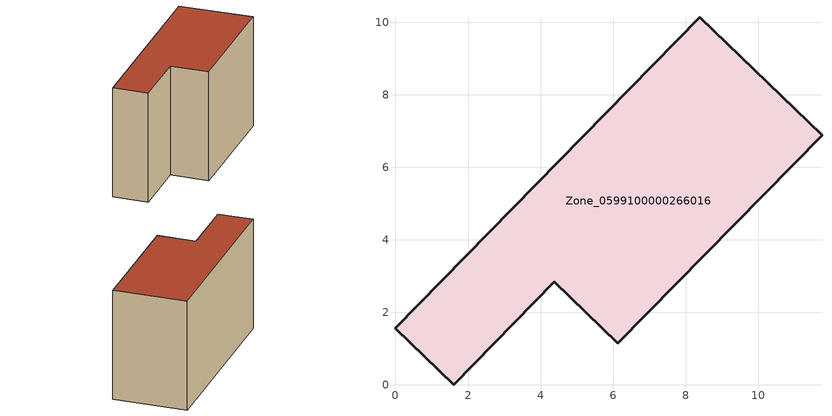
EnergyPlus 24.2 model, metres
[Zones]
Zone_0599100000266016
 floor ground (C_G): 4.38,2.85 1.61,0 0,1.56 8.39,10.14 11.76,6.88 6.13,1.15 z0
 wall outside (C_F): 8.39,10.14 0,1.56 1.61,0 4.38,2.85 6.13,1.15 11.76,6.88 8.39,10.14 z0:7.16
 roof outside (C_R): 6.13,1.15 11.76,6.88 8.39,10.14 0,1.56 1.61,0 4.38,2.85 z7.16
[BUILDING]
Pand.0599100000266016: North Axis=0; Terrain=City; Loads Convergence Tolerance Value=0.04; Temperature Convergence Tolerance Value=0.4; Solar Distribution=FullExterior; Maximum Number of Warmup Days=25; Minimum Number of Warmup Days=1
[Site:Location]
Rotterdam.The.Hague.AP_ZH_NLD Design_Conditions: Latitude=51.96; Longitude=4.45; Time Zone=1; Elevation=-4.5
[SITE:GROUNDTEMPERATURE:BUILDINGSURFACE]
18, 18, 18, 18, 18, 18, 18, 18, 18, 18, 18, 18
[MATERIAL] Thermal Absorptance=0.9; Solar Absorptance=0.7; Visible Absorptance=0.7
Name | Roughness | Thickness | Conductivity | Density | Specific Heat
G.TI.1946 | MediumSmooth | 0.15 | 1 | 540 | 1210
F.TI.1946 | Rough | 0.3 | 0.857143 | 1920 | 840
R.TI.1946 | MediumRough | 0.2 | 0.1 | 1500 | 1000
[CONSTRUCTION]
C_G: G.TI.1946
C_F: F.TI.1946
C_R: R.TI.1946
[ZONE]
Zone_0599100000266016: Type=1; Multiplier=1; Ceiling Height=Autocalculate; Volume=Autocalculate; Floor Area=autocalculate; Part of Total Floor Area=Yes
[ZONEINFILTRATION:DESIGNFLOWRATE]
Infil_Zone_0599100000266016: Zone or ZoneList or Space or SpaceList=Zone_0599100000266016; Schedule=AlwaysOn; Design Flow Rate Calculation Method=Flow/Area; Flow Rate per Floor Area=0.003; Constant Term Coefficient=1; Temperature Term Coefficient=0; Velocity Term Coefficient=0; Velocity Squared Term Coefficient=0
[HVACTEMPLATE:ZONE:IDEALLOADSAIRSYSTEM]
Zone_0599100000266016: Maximum Heating Supply Air Temperature=50; Minimum Cooling Supply Air Temperature=13; Maximum Heating Supply Air Humidity Ratio=0.0156; Minimum Cooling Supply Air Humidity Ratio=0.0077; Heating Limit=NoLimit; Cooling Limit=NoLimit; Dehumidification Control Type=ConstantSensibleHeatRatio; Cooling Sensible Heat Ratio=0.7; Dehumidification Setpoint=60; Humidification Control Type=None; Humidification Setpoint=30; Outdoor Air Method=None; Outdoor Air Flow Rate per Person=0.00944; Outdoor Air Flow Rate per Zone Floor Area=0; Outdoor Air Flow Rate per Zone=0; Demand Controlled Ventilation Type=None; Outdoor Air Economizer Type=NoEconomizer; Heat Recovery Type=None; Sensible Heat Recovery Effectiveness=0.7; Latent Heat Recovery Effectiveness=0.65
[ZONECONTROL:THERMOSTAT]
ThermostatControl_Zone_0599100000266016: Zone or ZoneList=Zone_0599100000266016; Control Type Schedule=DualSetpointControlType; Control 1=Thermostat_Zone_0599100000266016; Temperature Difference Between Cutout And Setpoint=0
[THERMOSTATSETPOINT:DUALSETPOINT]
Thermostat_Zone_0599100000266016: Heating Setpoint Temperature Schedule=HeatingSetpoint_Zone_0599100000266016; Cooling Setpoint Temperature Schedule=CoolingSetpoint_Zone_0599100000266016
[SCHEDULE:COMPACT]
HeatingSetpoint_Zone_0599100000266016: Through: 12/31, For: AllDays, Until: 24:00, 21
CoolingSetpoint_Zone_0599100000266016: Through: 12/31, For: AllDays, Until: 24:00, 24
DualSetpointControlType: Through: 12/31, For: AllDays, Until: 24:00, 4
AlwaysOn: Through: 12/31, For: AllDays, Until: 24:00, 1
